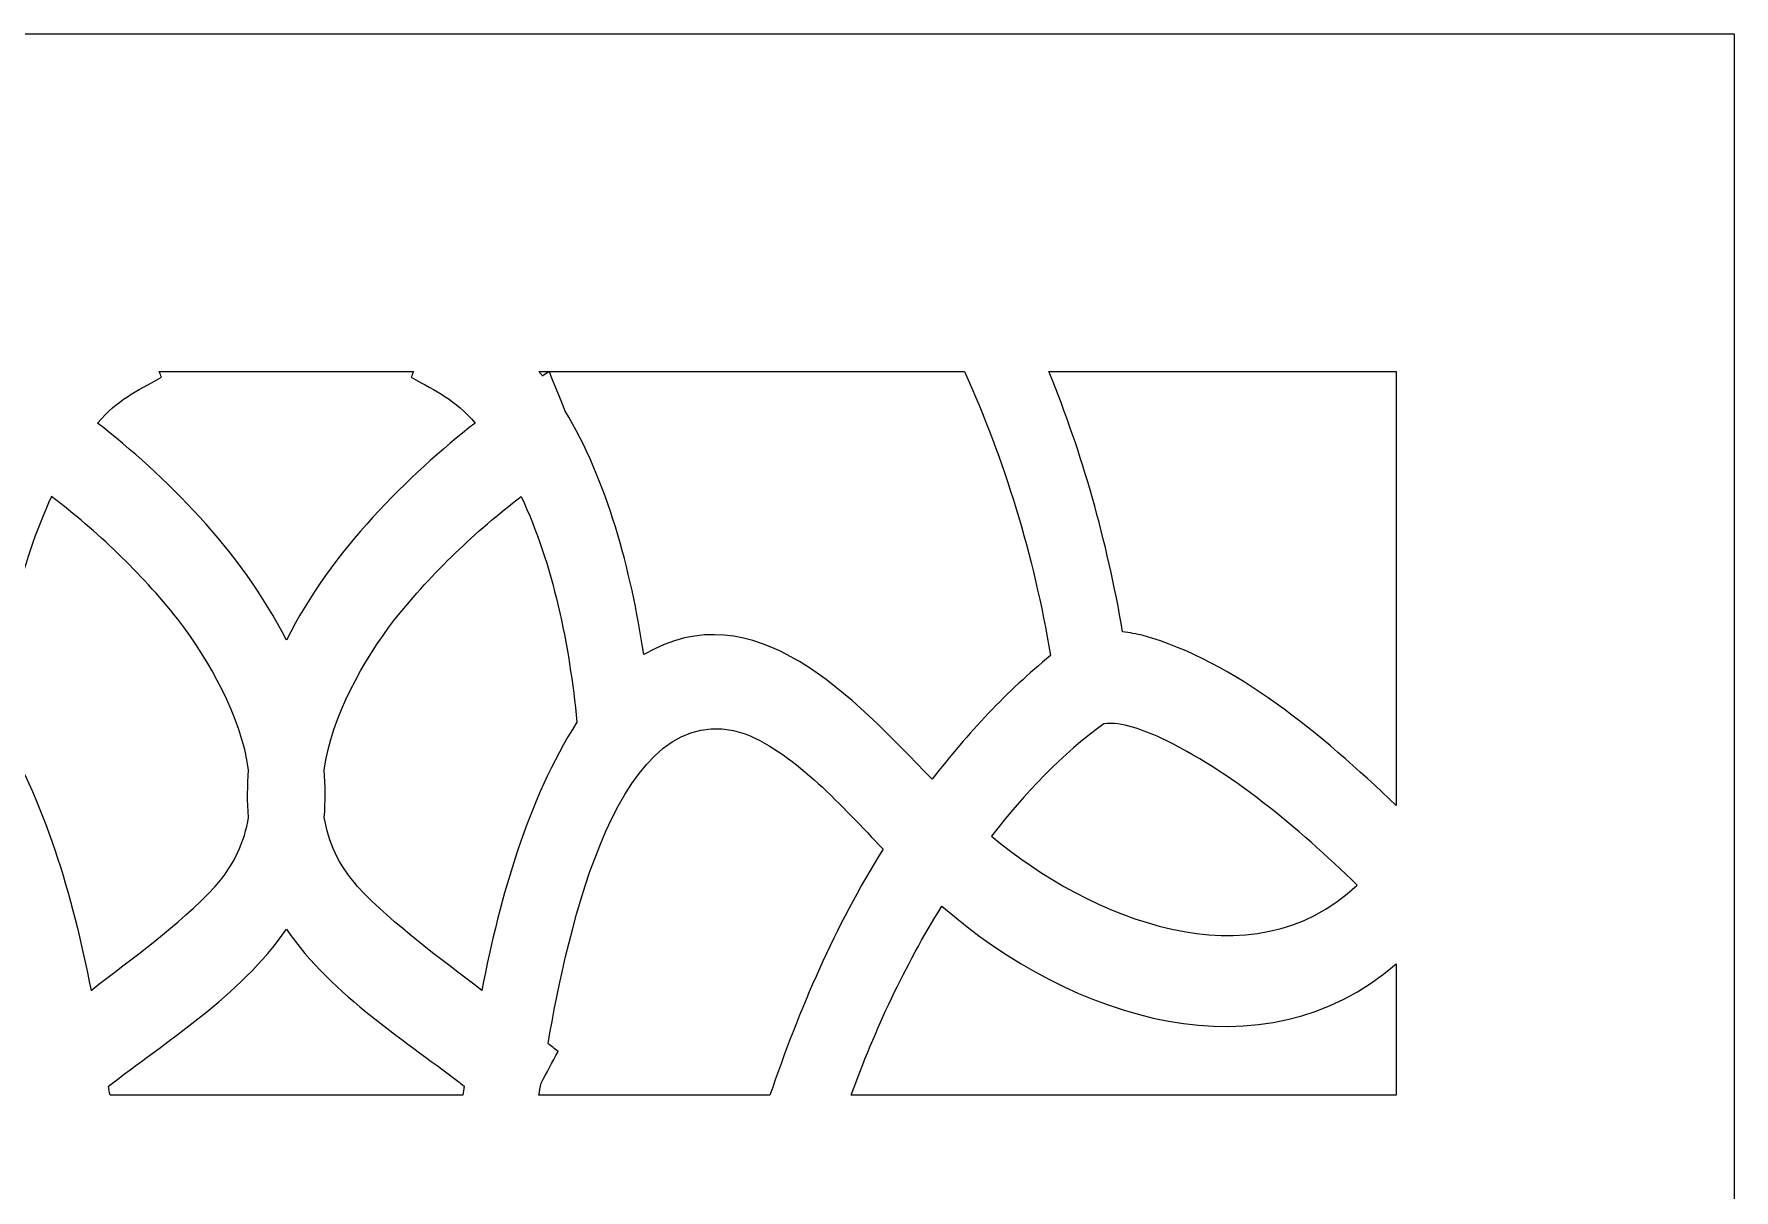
# Model space of a CAD drawing. Header units: centimetres. Extents: x -8.6 to 6.9, y -12.7 to 12.4.
# Drawn here: x 2.831 to 6.861, y 9.676 to 12.417 of the extents above; entities that cross this region are included whole.
import ezdxf

# ---------------------------------------------------------------- set-up
doc = ezdxf.new("R2010")
doc.units = ezdxf.units.CM
doc.header["$MEASUREMENT"] = 0
doc.layers.add('layer 1', color=7, linetype='Continuous')

msp = doc.modelspace()

# ---------------------------------------------------------------- linework, layer by layer
at = {"layer": 'layer 1', "color": 242, "lineweight": 9}
for points, knots in [([(6.86067, 12.41691), (4.57326, 12.41691), (2.28584, 12.41691), (-0.00157, 12.41691), (-0.00157, 12.41691), (-0.00157, 4.77186), (-0.00157, -2.87319), (-0.00157, -10.51824), (-0.00157, -10.51824), (-0.00156, -10.51824), (-0.00154, -10.51824), (-0.00152, -10.51824), (-0.00152, -10.51824), (-0.00152, -11.26038), (-0.00152, -12.00252), (-0.00152, -12.74466), (-0.00152, -12.74466), (0.26535, -12.74466), (0.53221, -12.74466), (0.79908, -12.74466), (0.79908, -12.74466), (0.79908, -12.63029), (0.79908, -12.51591), (0.79908, -12.40155), (0.79908, -12.40155), (1.08136, -12.40155), (1.36364, -12.40155), (1.64593, -12.40155), (1.64593, -12.40155), (1.64593, -12.17805), (1.64593, -11.95456), (1.64593, -11.73107), (1.64593, -11.73107), (1.76013, -11.72879), (1.87434, -11.72651), (1.98854, -11.72423), (1.98854, -11.72423), (2.00882, -11.78206), (2.03539, -11.83221), (2.07952, -11.87648), (2.07952, -11.87648), (2.12273, -11.91982), (2.16738, -11.94661), (2.21982, -11.9588), (2.21982, -11.9588), (2.28923, -11.97494), (2.36253, -11.96791), (2.41825, -11.9193), (2.41825, -11.9193), (2.47217, -11.87225), (2.50329, -11.7969), (2.51446, -11.72501), (2.51446, -11.72501), (2.54637, -11.72824), (2.5735, -11.72749), (2.5991, -11.72383), (2.5991, -11.72383), (2.72681, -11.70555), (2.78714, -11.62474), (2.79792, -11.50288), (2.79792, -11.50288), (2.80057, -11.47302), (2.79846, -11.44353), (2.78897, -11.41758), (2.78897, -11.41758), (2.79098, -11.41809), (2.79299, -11.41858), (2.795, -11.41908), (2.795, -11.41908), (2.84006, -11.43467), (2.88513, -11.45025), (2.9302, -11.46583), (2.9302, -11.46583), (2.95724, -11.74199), (3.1705, -11.95701), (3.42958, -11.95701), (3.42958, -11.95701), (3.68865, -11.95701), (3.90191, -11.74199), (3.92895, -11.46583), (3.92895, -11.46583), (3.97402, -11.45025), (4.01909, -11.43467), (4.06416, -11.41908), (4.06416, -11.41908), (4.06616, -11.41858), (4.06817, -11.41809), (4.07018, -11.41758), (4.07018, -11.41758), (4.06069, -11.44353), (4.05859, -11.47302), (4.06123, -11.50288), (4.06123, -11.50288), (4.07201, -11.62474), (4.13234, -11.70555), (4.26006, -11.72383), (4.26006, -11.72383), (4.28564, -11.72749), (4.31278, -11.72824), (4.34469, -11.72501), (4.34469, -11.72501), (4.35586, -11.7969), (4.38698, -11.87225), (4.4409, -11.9193), (4.4409, -11.9193), (4.49662, -11.96791), (4.56992, -11.97494), (4.63933, -11.9588), (4.63933, -11.9588), (4.69177, -11.94661), (4.73642, -11.91982), (4.77963, -11.87648), (4.77963, -11.87648), (4.82376, -11.83221), (4.85033, -11.78206), (4.87061, -11.72423), (4.87061, -11.72423), (4.98482, -11.72651), (5.09902, -11.72879), (5.21322, -11.73107), (5.21322, -11.73107), (5.21322, -11.95456), (5.21322, -12.17805), (5.21322, -12.40155), (5.21322, -12.40155), (5.49551, -12.40155), (5.77779, -12.40155), (6.06008, -12.40155), (6.06008, -12.40155), (6.06008, -12.51591), (6.06008, -12.63029), (6.06008, -12.74466), (6.06008, -12.74466), (6.32694, -12.74466), (6.59381, -12.74466), (6.86067, -12.74466), (6.86067, -12.74466), (6.86067, -12.00252), (6.86067, -11.26038), (6.86067, -10.51824), (6.86067, -10.51824), (6.86067, -2.87319), (6.86067, 4.77186), (6.86067, 12.41691)], [0, 0, 0, 0, 0.027027, 0.027027, 0.027027, 0.027027, 0.0540541, 0.0540541, 0.0540541, 0.0540541, 0.0810811, 0.0810811, 0.0810811, 0.0810811, 0.1081081, 0.1081081, 0.1081081, 0.1081081, 0.1351351, 0.1351351, 0.1351351, 0.1351351, 0.1621622, 0.1621622, 0.1621622, 0.1621622, 0.1891892, 0.1891892, 0.1891892, 0.1891892, 0.2162162, 0.2162162, 0.2162162, 0.2162162, 0.2432432, 0.2432432, 0.2432432, 0.2432432, 0.2702703, 0.2702703, 0.2702703, 0.2702703, 0.2972973, 0.2972973, 0.2972973, 0.2972973, 0.3243243, 0.3243243, 0.3243243, 0.3243243, 0.3513514, 0.3513514, 0.3513514, 0.3513514, 0.3783784, 0.3783784, 0.3783784, 0.3783784, 0.4054054, 0.4054054, 0.4054054, 0.4054054, 0.4324324, 0.4324324, 0.4324324, 0.4324324, 0.4594595, 0.4594595, 0.4594595, 0.4594595, 0.4864865, 0.4864865, 0.4864865, 0.4864865, 0.5135135, 0.5135135, 0.5135135, 0.5135135, 0.5405405, 0.5405405, 0.5405405, 0.5405405, 0.5675676, 0.5675676, 0.5675676, 0.5675676, 0.5945946, 0.5945946, 0.5945946, 0.5945946, 0.6216216, 0.6216216, 0.6216216, 0.6216216, 0.6486486, 0.6486486, 0.6486486, 0.6486486, 0.6756757, 0.6756757, 0.6756757, 0.6756757, 0.7027027, 0.7027027, 0.7027027, 0.7027027, 0.7297297, 0.7297297, 0.7297297, 0.7297297, 0.7567568, 0.7567568, 0.7567568, 0.7567568, 0.7837838, 0.7837838, 0.7837838, 0.7837838, 0.8108108, 0.8108108, 0.8108108, 0.8108108, 0.8378378, 0.8378378, 0.8378378, 0.8378378, 0.8648649, 0.8648649, 0.8648649, 0.8648649, 0.8918919, 0.8918919, 0.8918919, 0.8918919, 0.9189189, 0.9189189, 0.9189189, 0.9189189, 0.9459459, 0.9459459, 0.9459459, 0.9459459, 1, 1, 1, 1]), ([(3.73071, 11.61632), (3.52994, 11.61632), (3.32916, 11.61632), (3.12839, 11.61632), (3.12839, 11.61632), (3.13014, 11.61194), (3.1319, 11.60754), (3.13367, 11.60316), (3.13367, 11.60316), (3.07205, 11.56888), (3.03021, 11.55025), (2.98208, 11.49447), (2.98208, 11.49447), (3.13925, 11.37136), (3.32219, 11.19375), (3.42955, 10.97944), (3.42955, 10.97944), (3.53691, 11.19375), (3.71984, 11.37136), (3.87702, 11.49447), (3.87702, 11.49447), (3.82888, 11.55025), (3.78704, 11.56888), (3.72543, 11.60316), (3.72543, 11.60316), (3.72718, 11.60754), (3.72895, 11.61194), (3.73071, 11.61632)], [0, 0, 0, 0, 0.125, 0.125, 0.125, 0.125, 0.25, 0.25, 0.25, 0.25, 0.375, 0.375, 0.375, 0.375, 0.5, 0.5, 0.5, 0.5, 0.625, 0.625, 0.625, 0.625, 0.75, 0.75, 0.75, 0.75, 1, 1, 1, 1]), ([(4.05277, 11.61632), (4.04472, 11.61632), (4.03666, 11.61632), (4.02862, 11.61632), (4.02862, 11.61632), (4.03128, 11.61287), (4.03395, 11.60936), (4.03665, 11.60576), (4.03665, 11.60576), (4.04202, 11.60928), (4.0474, 11.6128), (4.05277, 11.61632)], [0, 0, 0, 0, 0.25, 0.25, 0.25, 0.25, 0.5, 0.5, 0.5, 0.5, 1, 1, 1, 1]), ([(5.03681, 11.61632), (4.70884, 11.61632), (4.38087, 11.61632), (4.0529, 11.61632), (4.0529, 11.61632), (4.06524, 11.58558), (4.07757, 11.55483), (4.0899, 11.52409), (4.0899, 11.52409), (4.18923, 11.3589), (4.24678, 11.1462), (4.27643, 10.9453), (4.27643, 10.9453), (4.53846, 11.09893), (4.77054, 10.84626), (4.96001, 10.6498), (4.96001, 10.6498), (5.04489, 10.75964), (5.13826, 10.85958), (5.24091, 10.94289), (5.24091, 10.94289), (5.20009, 11.18348), (5.13198, 11.40651), (5.03681, 11.61632)], [0, 0, 0, 0, 0.1428571, 0.1428571, 0.1428571, 0.1428571, 0.2857143, 0.2857143, 0.2857143, 0.2857143, 0.4285714, 0.4285714, 0.4285714, 0.4285714, 0.5714286, 0.5714286, 0.5714286, 0.5714286, 0.7142857, 0.7142857, 0.7142857, 0.7142857, 1, 1, 1, 1]), ([(6.06008, 11.61632), (5.78572, 11.61632), (5.51136, 11.61632), (5.237, 11.61632), (5.237, 11.61632), (5.31594, 11.422), (5.37471, 11.21672), (5.41162, 10.99942), (5.41162, 10.99942), (5.42804, 10.99762), (5.44406, 10.99423), (5.46033, 10.99092), (5.46033, 10.99092), (5.67973, 10.92824), (5.8819, 10.75775), (6.06008, 10.58768), (6.06008, 10.58768), (6.06008, 10.93056), (6.06008, 11.27343), (6.06008, 11.61632)], [0, 0, 0, 0, 0.1666667, 0.1666667, 0.1666667, 0.1666667, 0.3333333, 0.3333333, 0.3333333, 0.3333333, 0.5, 0.5, 0.5, 0.5, 0.6666667, 0.6666667, 0.6666667, 0.6666667, 1, 1, 1, 1]), ([(3.34001, 10.67171), (3.33704, 10.63485), (3.33681, 10.59736), (3.33974, 10.55926), (3.33974, 10.55926), (3.33054, 10.50187), (3.30612, 10.44648), (3.26107, 10.39595), (3.26107, 10.39595), (3.17109, 10.30065), (3.0664, 10.22693), (2.96657, 10.14915), (2.96657, 10.14915), (2.9219, 10.3752), (2.85756, 10.60086), (2.74094, 10.78542), (2.74094, 10.78542), (2.75859, 10.96817), (2.79754, 11.1601), (2.87308, 11.32), (2.87308, 11.32), (2.9818, 11.23737), (3.08203, 11.14143), (3.17242, 11.02955), (3.17242, 11.02955), (3.24727, 10.93006), (3.32203, 10.80059), (3.34001, 10.67171)], [0, 0, 0, 0, 0.125, 0.125, 0.125, 0.125, 0.25, 0.25, 0.25, 0.25, 0.375, 0.375, 0.375, 0.375, 0.5, 0.5, 0.5, 0.5, 0.625, 0.625, 0.625, 0.625, 0.75, 0.75, 0.75, 0.75, 1, 1, 1, 1]), ([(3.5191, 10.67171), (3.52205, 10.63486), (3.52227, 10.59736), (3.51935, 10.55926), (3.51935, 10.55926), (3.52855, 10.50188), (3.55298, 10.44648), (3.59803, 10.39595), (3.59803, 10.39595), (3.688, 10.30065), (3.79269, 10.22693), (3.89253, 10.14915), (3.89253, 10.14915), (3.93721, 10.37519), (4.00153, 10.60086), (4.11814, 10.78542), (4.11814, 10.78542), (4.1005, 10.96817), (4.06155, 11.1601), (3.98602, 11.32), (3.98602, 11.32), (3.87731, 11.23737), (3.77706, 11.14143), (3.68668, 11.02955), (3.68668, 11.02955), (3.61182, 10.93006), (3.53708, 10.80059), (3.5191, 10.67171)], [0, 0, 0, 0, 0.125, 0.125, 0.125, 0.125, 0.25, 0.25, 0.25, 0.25, 0.375, 0.375, 0.375, 0.375, 0.5, 0.5, 0.5, 0.5, 0.625, 0.625, 0.625, 0.625, 0.75, 0.75, 0.75, 0.75, 1, 1, 1, 1]), ([(4.02816, 9.90076), (4.21065, 9.90076), (4.39314, 9.90076), (4.57561, 9.90076), (4.57561, 9.90076), (4.64631, 10.1076), (4.72849, 10.29937), (4.84408, 10.48402), (4.84408, 10.48402), (4.74456, 10.58725), (4.64176, 10.70548), (4.51701, 10.75776), (4.51701, 10.75776), (4.21442, 10.86107), (4.09546, 10.28375), (4.04972, 10.02343), (4.04972, 10.02343), (4.05761, 10.01703), (4.06549, 10.01064), (4.07338, 10.00424), (4.07338, 10.00424), (4.05996, 9.97916), (4.04655, 9.95408), (4.03313, 9.929), (4.03313, 9.929), (4.03148, 9.91959), (4.02982, 9.91017), (4.02816, 9.90076)], [0, 0, 0, 0, 0.125, 0.125, 0.125, 0.125, 0.25, 0.25, 0.25, 0.25, 0.375, 0.375, 0.375, 0.375, 0.5, 0.5, 0.5, 0.5, 0.625, 0.625, 0.625, 0.625, 0.75, 0.75, 0.75, 0.75, 1, 1, 1, 1]), ([(5.10085, 10.51513), (5.17843, 10.61561), (5.2698, 10.71087), (5.36678, 10.78146), (5.36678, 10.78146), (5.41067, 10.78707), (5.46015, 10.76565), (5.501, 10.74844), (5.501, 10.74844), (5.66969, 10.66781), (5.82535, 10.53658), (5.96755, 10.39907), (5.96755, 10.39907), (5.71789, 10.16105), (5.33359, 10.31958), (5.10085, 10.51513)], [0, 0, 0, 0, 0.2, 0.2, 0.2, 0.2, 0.4, 0.4, 0.4, 0.4, 0.6, 0.6, 0.6, 0.6, 1, 1, 1, 1]), ([(4.76799, 9.90076), (5.19868, 9.90076), (5.62938, 9.90076), (6.06008, 9.90076), (6.06008, 9.90076), (6.06008, 10.00469), (6.06008, 10.10864), (6.06008, 10.21258), (6.06008, 10.21258), (5.74487, 9.93827), (5.29427, 10.07846), (4.98332, 10.34904), (4.98332, 10.34904), (4.89371, 10.20589), (4.82594, 10.058), (4.76799, 9.90076)], [0, 0, 0, 0, 0.2, 0.2, 0.2, 0.2, 0.4, 0.4, 0.4, 0.4, 0.6, 0.6, 0.6, 0.6, 1, 1, 1, 1]), ([(3.01152, 9.90076), (3.29021, 9.90076), (3.5689, 9.90076), (3.84757, 9.90076), (3.84757, 9.90076), (3.8488, 9.90775), (3.85002, 9.91475), (3.85126, 9.92175), (3.85126, 9.92175), (3.72024, 10.02543), (3.53837, 10.13492), (3.42955, 10.29453), (3.42955, 10.29453), (3.32073, 10.13492), (3.13885, 10.02543), (3.00784, 9.92175), (3.00784, 9.92175), (3.00907, 9.91475), (3.0103, 9.90775), (3.01152, 9.90076)], [0, 0, 0, 0, 0.1666667, 0.1666667, 0.1666667, 0.1666667, 0.3333333, 0.3333333, 0.3333333, 0.3333333, 0.5, 0.5, 0.5, 0.5, 0.6666667, 0.6666667, 0.6666667, 0.6666667, 1, 1, 1, 1])]:
    msp.add_open_spline(points, degree=3, knots=knots, dxfattribs=at)

doc.saveas('drawing.dxf')
